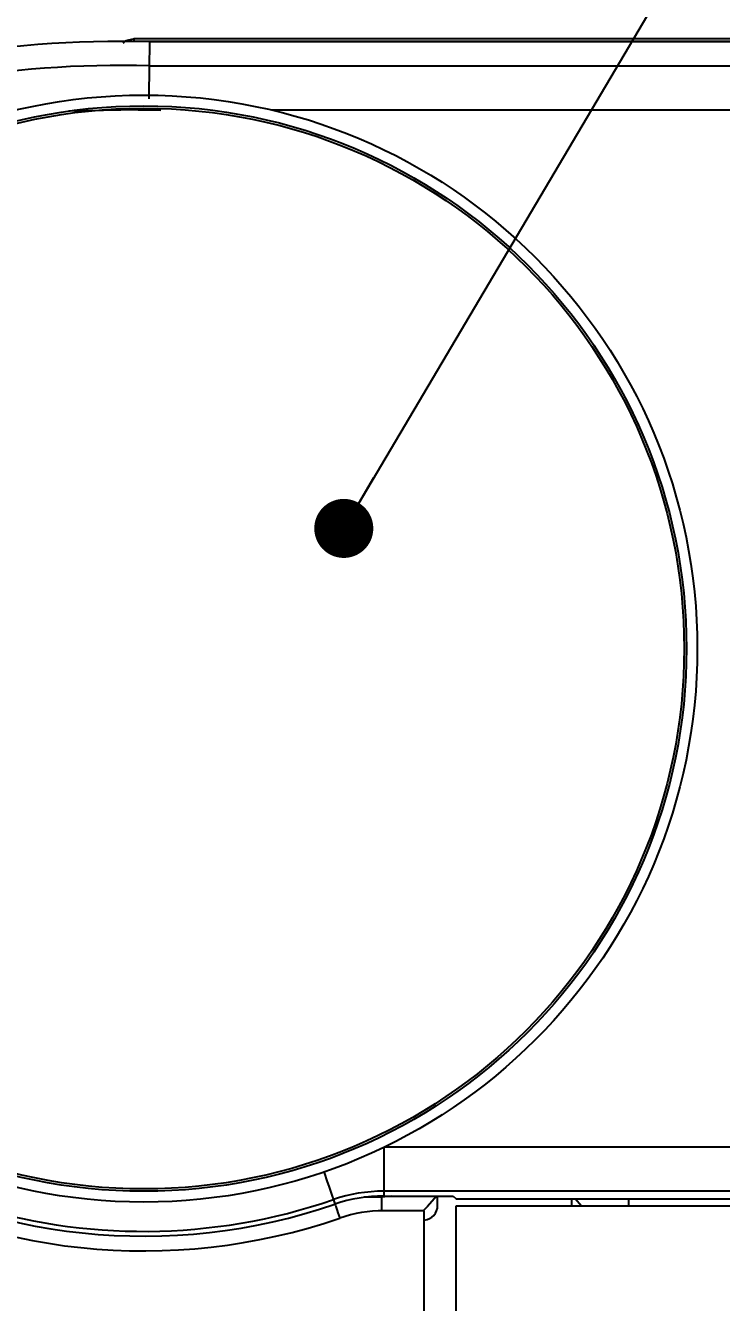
# Model space of a CAD drawing. Extents: x 0.3 to 16.8, y 0.3 to 10.8.
# Drawn here: x 2.257 to 2.728, y 8.306 to 9.171 of the extents above; entities that cross this region are included whole.
import ezdxf
from ezdxf.enums import TextEntityAlignment as Align

# ---------------------------------------------------------------- set-up
doc = ezdxf.new("R2010")
doc.units = 0
doc.layers.get('0').update_dxf_attribs({"linetype": 'CONTINUOUS'})
doc.layers.add('FORMAT', color=7, linetype='CONTINUOUS')
doc.dimstyles.new('SLDDIMSTYLE1', dxfattribs={"dimtxt": 0.125, "dimasz": 0.13, "dimexe": 0, "dimexo": 0.0625, "dimgap": 0.03125, "dimtad": 0, "dimtih": 1, "dimtoh": 1, "dimrnd": 1e-09, "dimzin": 12, "dimsah": 1, "dimcen": 0, "dimazin": 3, "dimtfac": 1, "dimtofl": 0, "dimtmove": 0, "dimatfit": 3})

# ---------------------------------------------------------------- blocks, each defined once
blk = doc.blocks.new('_D_2')
at = {"layer": 'FORMAT'}
for p, q in [((2.22086, 10.66886), (2.19547, 10.66886)), ((2.19547, 10.66886), (2.19547, 10.47042)), ((2.6076, 10.66886), (2.63299, 10.66886)), ((2.63299, 10.66886), (2.63299, 10.47042)), ((2.19547, 10.47042), (2.22086, 10.47042)), ((2.63299, 10.47042), (2.6076, 10.47042)), ((2.07731, 8.16778), (0.508, 10.09661)), ((0.508, 10.09661), (1.64869, 10.09661))]:
    blk.add_line(p, q, dxfattribs=at)
blk.add_solid([(2.07731, 8.16778), (2.01078, 8.28124), (1.97975, 8.25599)], dxfattribs=at)
for s, width, p in [('3.18', 0.7, (2.2526, 10.47042, 2.05883)), ('%%c', 0.7, (2.10756, 10.2834, 2.05883)), ('4x ', 0.7, (1.88898, 10.28531, 2.05883)), ('.125', 0.7, (2.29607, 10.2834, 2.05883)), ('For #6 or M3.5 ', 0.606667, (1.71466, 10.08496, 2.05883)), ('Thread-Cutters', 0.7, (1.71119, 9.88652, 2.05883)), ('For mounting 40mm Fan', 0.65, (1.33298, 9.68808, 2.05883))]:
    blk.add_text(s, height=0.125, dxfattribs=dict(at, width=width)).set_placement(p, align=Align.BOTTOM_LEFT)
blk = doc.blocks.new('_DOT')
at = {"color": 0, "linetype": 'BYBLOCK'}
blk.add_line((-0.5, 0), (-1, 0), dxfattribs=at)
at = {"color": 0, "linetype": 'BYBLOCK', "const_width": 0.5}
blk.add_lwpolyline([(-0.25, 0, 1), (0.25, 0, 1)], format="xyb", close=True, dxfattribs=at)
blk = doc.blocks.new('SW_NOTE_5')
at = {"layer": 'FORMAT', "color": 0}
blk.add_lwpolyline([(0.66139, 0.69563), (0.41139, 0.69563), (0, 0)], dxfattribs=at)
at = {"layer": 'FORMAT', "color": 0, "xscale": 0.04, "yscale": 0.04, "rotation": 239.4003657143}
blk.add_blockref('_DOT', (0, 0, 3.21331), dxfattribs=at)

msp = doc.modelspace()

# ---------------------------------------------------------------- linework, layer by layer
at = {"color": 7, "linetype": 'CONTINUOUS'}
for p, q in [((2.33034, 9.16199), (2.33034, 9.16034)), ((2.9998, 9.16199), (2.33034, 9.16199)), ((2.33034, 9.16034), (2.9998, 9.16034)), ((2.34111, 9.15185), (2.34121, 9.1599)), ((3.19121, 9.1599), (2.34121, 9.1599)), ((2.341, 9.14361), (2.341, 9.14414)), ((2.341, 9.14361), (3.191, 9.14361)), ((2.49978, 8.41119), (2.49978, 8.38119)), ((2.46556, 8.37547), (2.46662, 8.37238)), ((3.45447, 8.38119), (2.49978, 8.38119)), ((2.49978, 8.38119), (2.49978, 8.37792))]:
    msp.add_line(p, q, dxfattribs=at)
at = {"color": 8, "linetype": 'CONTINUOUS'}
for p, q in [((2.33034, 9.16034), (2.33034, 9.16011)), ((2.33324, 9.11378), (2.28627, 9.11297)), ((2.33324, 9.11378), (2.34859, 9.11361)), ((2.34859, 9.11361), (2.34059, 9.11361)), ((3.19059, 9.11361), (2.42387, 9.11361)), ((2.50032, 8.41119), (3.45447, 8.41119)), ((2.49806, 8.37705), (2.48649, 8.37705)), ((2.49806, 8.37705), (2.49806, 8.36791)), ((2.6654, 8.37609), (2.6654, 8.37109))]:
    msp.add_line(p, q, dxfattribs=at)
at = {"color": 144, "linetype": 'CONTINUOUS'}
for p, q in [((2.49722, 8.37789), (2.49806, 8.37705)), ((2.49978, 8.37792), (2.54681, 8.37792)), ((2.53619, 8.37153), (2.53619, 8.37792)), ((2.54681, 8.37792), (2.54864, 8.37609)), ((2.54864, 8.37609), (3.45447, 8.37609)), ((2.62688, 8.37609), (2.62688, 8.37109)), ((2.63374, 8.37109), (2.62944, 8.37609)), ((2.52716, 8.36792), (2.49978, 8.36792)), ((2.52715, 8.36758), (2.52716, 8.36792)), ((2.52715, 8.12518), (2.52715, 8.36758)), ((2.54864, 8.37109), (2.54855, 8.37109)), ((2.54855, 8.37109), (2.54855, 8.26751)), ((3.45447, 8.37109), (2.54864, 8.37109))]:
    msp.add_line(p, q, dxfattribs=at)
at = {"color": 7, "linetype": 'CONTINUOUS'}
for points in [[(2.32592, 9.16106), (2.33024, 9.162), (2.33034, 9.16199)], [(2.341, 9.14414), (2.34106, 9.14792), (2.34107, 9.1488), (2.34108, 9.15002), (2.34111, 9.15185)], [(2.3407, 9.1212), (2.3408, 9.12907), (2.34091, 9.13671), (2.34097, 9.14175), (2.341, 9.14361)]]:
    msp.add_lwpolyline(points, dxfattribs=at)
at = {"color": 8, "linetype": 'CONTINUOUS'}
for points in [[(2.33034, 9.16034), (2.32839, 9.16014), (2.32831, 9.16013)], [(2.45911, 8.3942), (2.45949, 8.39309), (2.46117, 8.38823), (2.46264, 8.38395), (2.46385, 8.38042), (2.46476, 8.37777), (2.46534, 8.3761), (2.46556, 8.37547)]]:
    msp.add_lwpolyline(points, dxfattribs=at)
at = {"color": 144, "linetype": 'CONTINUOUS'}
for points in [[(2.50461, 8.37792), (2.50294, 8.37753), (2.49806, 8.37705)], [(2.53533, 8.37792), (2.52938, 8.37074), (2.52632, 8.36792)], [(2.46662, 8.37238), (2.46669, 8.37217), (2.46688, 8.37161), (2.46719, 8.37073), (2.46759, 8.36955), (2.46808, 8.36812), (2.46864, 8.3665), (2.46924, 8.36475), (2.46987, 8.36292)]]:
    msp.add_lwpolyline(points, dxfattribs=at)
at = {"color": 7, "linetype": 'CONTINUOUS'}
for radius in [0.375, 0.3677, 0.36609]:
    msp.add_circle((2.33708, 8.7488), radius, dxfattribs=at)
for centre, radius, start, end in [((2.32168, 8.41822), 0.74194, 88.49114, 135), ((2.32929, 9.15354), 0.00825, 114.10115, 139.79447), ((2.32168, 8.41822), 0.72564, 88.47429, 133.08265), ((2.33708, 8.7488), 0.39481, 215.68856, 288.98951), ((2.33708, 8.7488), 0.39808, 239.008, 288.98951), ((2.33708, 8.7488), 0.40808, 239.008, 288.98951), ((2.49978, 8.27601), 0.10519, 90, 108.98951)]:
    msp.add_arc(centre, radius, start, end, dxfattribs=at)
at = {"color": 144, "linetype": 'CONTINUOUS'}
for centre, radius, start, end in [((2.49978, 8.27601), 0.10192, 90, 108.98951), ((2.49978, 8.27601), 0.09192, 90, 108.98951), ((2.52619, 8.37153), 0.01, 275.56053, 0)]:
    msp.add_arc(centre, radius, start, end, dxfattribs=at)

# ---------------------------------------------------------------- block references
at = {"layer": 'FORMAT'}
msp.add_blockref('SW_NOTE_5', (2.4726, 8.83022), dxfattribs=at)

# ---------------------------------------------------------------- dimensions: what is measured, and where the dimension line sits
dim = msp.add_diameter_dim_2p(p1=(2.156196, 8.070814), p2=(2.077308, 8.167775), text='4x <>\\PFor #6 or M3.5 \\PThread-Cutters\\PFor mounting 40mm Fan', dimstyle='SLDDIMSTYLE1', dxfattribs=at)
dim.commit()
dim.dimension.update_dxf_attribs({"geometry": '_D_2', "text_midpoint": (2.304939, 10.191166), "dimtype": 163})

doc.saveas('drawing.dxf')
